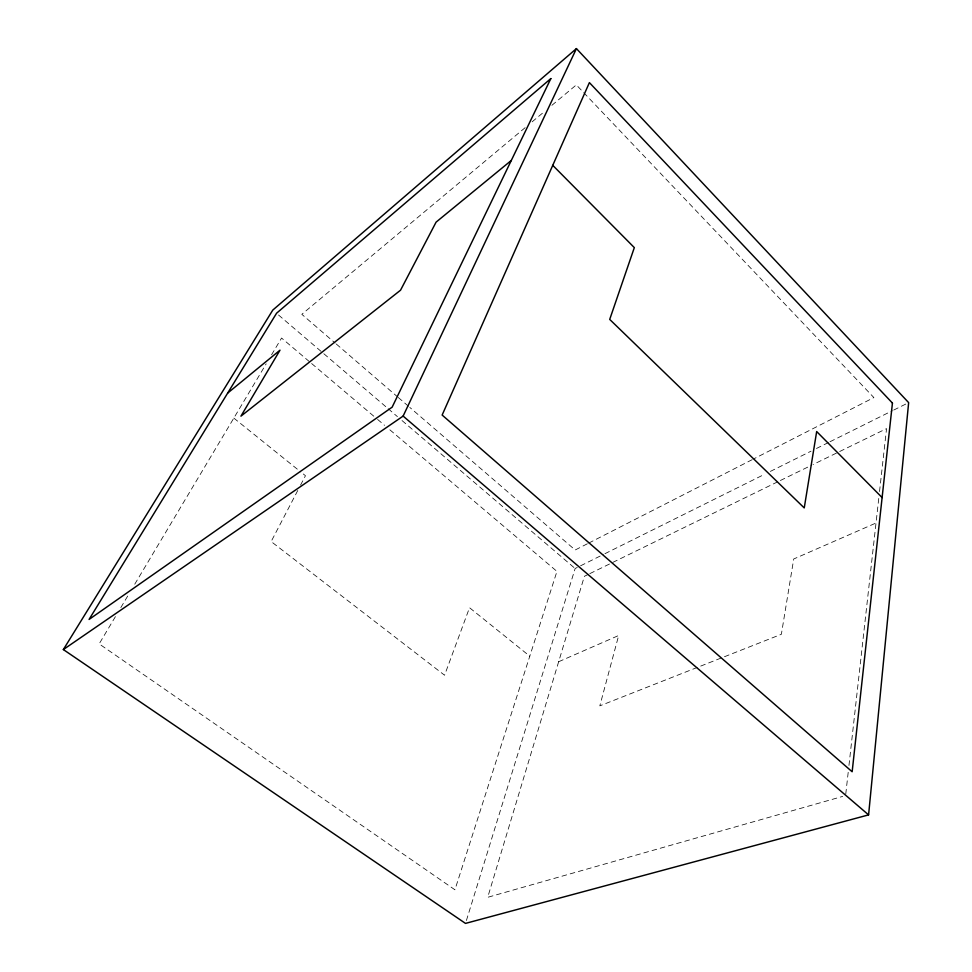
<?xml version="1.0" encoding="UTF-8"?>
<svg xmlns="http://www.w3.org/2000/svg" width="972" height="972" viewBox="0 0 972 972"><rect width="100%" height="100%" fill="white"/><g stroke="black" fill="none" stroke-linecap="round" stroke-linejoin="round"><path stroke-width="0.73" stroke-dasharray="4.86 3.65" d="M845.762 794.075L848.289 771.489M848.957 765.462L878.858 497.555M879.526 491.553L886.549 428.616L813.042 464.531M466.402 920.508L575.132 568.511L579.191 566.494M297.76 490.495L271.152 541.55L444.569 675.224L469.525 607.707L529.789 656.185M300.555 485.125L305.463 475.721L301.94 472.878M115.413 616.637L99.156 643.889L454.932 889.781L556.956 571.39L389.177 429.235M120.832 607.561L128.571 594.585M134.756 584.196L266.17 363.868M271.553 354.829L281.564 338.049L310.493 362.568M525.159 127.66L301.83 314.32L335.133 343.043M532.134 121.828L543.773 112.108M551.914 105.304L576.335 84.892L873.877 397.572L753.579 458.954M587.343 543.798L575.169 550.006L409.795 407.402M588.692 543.105L752.231 459.647M580.551 565.813L603.6 554.356M604.961 553.676L764.94 474.105M770.359 471.408L811.037 451.178M816.456 448.481L828.666 442.418M830.015 441.738L892.381 410.719M893.742 410.05L905.94 403.975M588.473 574.294L584.391 576.287L487.713 897.302L842.675 796.408M589.834 573.626L779.022 481.164M780.382 480.496L811.681 465.199M558.657 661.725L618.666 635.494L599.821 705.854L781.367 634.291L793.723 558.985L876.015 523.021M233.827 418.094L300.761 471.942M311.648 363.54L376.443 418.446M377.598 419.43L384.548 425.311M278.551 315.025L387.026 407.742M388.18 408.726L397.414 416.623M402.031 420.56L575.132 568.511M336.288 344.027L397.159 396.515M398.301 397.499L408.641 406.418"/><path stroke-width="1.46" d="M868.591 814.888L908.65 402.627L576.432 48.6L272.78 310.092L63.35 649.563L465.503 923.4L868.591 814.888L403.125 416.089L576.432 48.6M227.667 393.101L279.997 350.175L240.935 416.162L400.537 290.203L436.088 222.138L511.296 160.453M63.35 649.563L403.125 416.089M552.752 165.337L634.327 247.617L609.711 319.411L804.245 507.931L816.674 431.544L882.114 497.567M892.442 403.064L852.152 771.756L442.139 415.056L589.397 82.608L892.442 403.064M550.845 78.574L392.141 407.171L89.072 619.443L276.595 313.191L550.845 78.574"/></g></svg>
